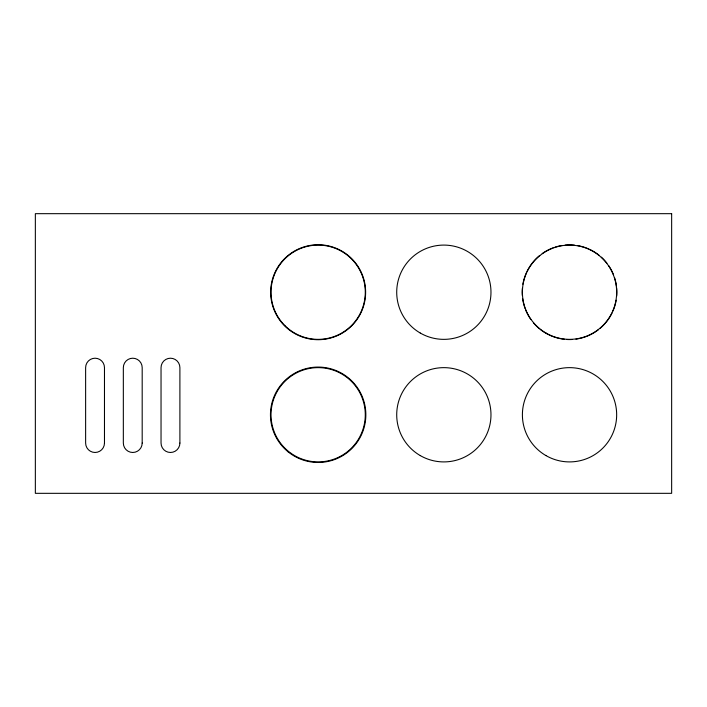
<?xml version="1.0" encoding="UTF-8"?>
<svg xmlns="http://www.w3.org/2000/svg" width="707" height="707" viewBox="0 0 707 707"><rect width="100%" height="100%" fill="white"/><g stroke="black" fill="none" stroke-linecap="round" stroke-linejoin="round"><path stroke-width="1.06" d="M616.186 300.21A47.334 47.334 0 0 1 612.942 311.08M612.094 312.936A47.334 47.334 0 0 1 605.943 322.472M605.28 323.249A47.334 47.334 0 0 1 600.128 328.34M598.52 329.639A47.334 47.334 0 0 1 586.898 336.258M585.944 336.62A47.334 47.334 0 0 1 575.931 339.13M571.848 339.501A47.334 47.334 0 0 1 566.661 339.475M564.601 339.307A47.334 47.334 0 0 1 549.737 335.224M548.818 334.791A47.334 47.334 0 0 1 540.077 329.285M539.282 328.64A47.334 47.334 0 0 1 533.414 322.825M530.895 319.573A47.334 47.334 0 0 1 525.495 309.595M525.133 308.641A47.334 47.334 0 0 1 522.632 298.628M522.314 295.57A47.334 47.334 0 0 1 522.349 288.332M522.871 284.241A47.334 47.334 0 0 1 526.529 272.442M526.962 271.515A47.334 47.334 0 0 1 539.724 255.457M542.181 253.592A47.334 47.334 0 0 1 553.113 247.83M555.057 247.158A47.334 47.334 0 0 1 562.1 245.479M565.167 245.09A47.334 47.334 0 0 1 574.455 245.152M577.513 245.568A47.334 47.334 0 0 1 588.383 248.811M589.311 249.226A47.334 47.334 0 0 1 598.979 255.165M601.321 257.154A47.334 47.334 0 0 1 606.942 263.234M608.745 265.726A47.334 47.334 0 0 1 613.561 274.855M614.595 277.754A47.334 47.334 0 0 1 616.424 285.822M616.663 287.864A47.334 47.334 0 0 1 616.698 296.127M671.65 213.673L35.35 213.673L35.35 493.327L671.65 493.327L671.65 213.673M179.896 443.05L179.896 367.64A9.43 9.43 0 0 0 170.467 358.21A9.43 9.43 0 0 0 161.037 367.64L161.037 443.05A9.43 9.43 0 0 0 170.467 452.48A9.43 9.43 0 0 0 179.896 443.05M142.187 443.05L142.187 367.64A9.43 9.43 0 0 0 132.757 358.21A9.43 9.43 0 0 0 123.336 367.64L123.336 443.05A9.43 9.43 0 0 0 132.757 452.48A9.43 9.43 0 0 0 142.187 443.05M104.477 443.05L104.477 367.64A9.43 9.43 0 0 0 95.056 358.21A9.43 9.43 0 0 0 85.627 367.64L85.627 443.05A9.43 9.43 0 0 0 95.056 452.48A9.43 9.43 0 0 0 104.477 443.05M545.963 455.591A47.13 47.13 0 0 0 616.663 414.77A47.13 47.13 0 0 0 545.963 373.959A47.13 47.13 0 0 0 545.963 455.591M284.824 325.556A47.13 47.13 0 0 0 363.681 304.425A47.13 47.13 0 0 0 305.954 246.699A47.13 47.13 0 0 0 284.824 325.556M420.276 333.041A47.13 47.13 0 0 0 490.976 292.23A47.13 47.13 0 0 0 420.276 251.409A47.13 47.13 0 0 0 420.276 333.041M420.276 455.591A47.13 47.13 0 0 0 490.976 414.77A47.13 47.13 0 0 0 420.276 373.959A47.13 47.13 0 0 0 420.276 455.591M291.116 453.381A47.13 47.13 0 0 0 365.104 418.889A47.13 47.13 0 0 0 298.23 372.05A47.13 47.13 0 0 0 291.116 453.381M289.614 330.178A47.484 47.484 0 0 0 365.28 297.965A47.484 47.484 0 0 0 299.547 248.537A47.484 47.484 0 0 0 289.614 330.178M545.963 333.041A47.13 47.13 0 0 0 616.663 292.23A47.13 47.13 0 0 0 545.963 251.409A47.13 47.13 0 0 0 545.963 333.041M288.235 451.923A47.696 47.696 0 0 0 365.28 422.106A47.696 47.696 0 0 0 300.935 370.291A47.696 47.696 0 0 0 288.235 451.923"/></g></svg>
